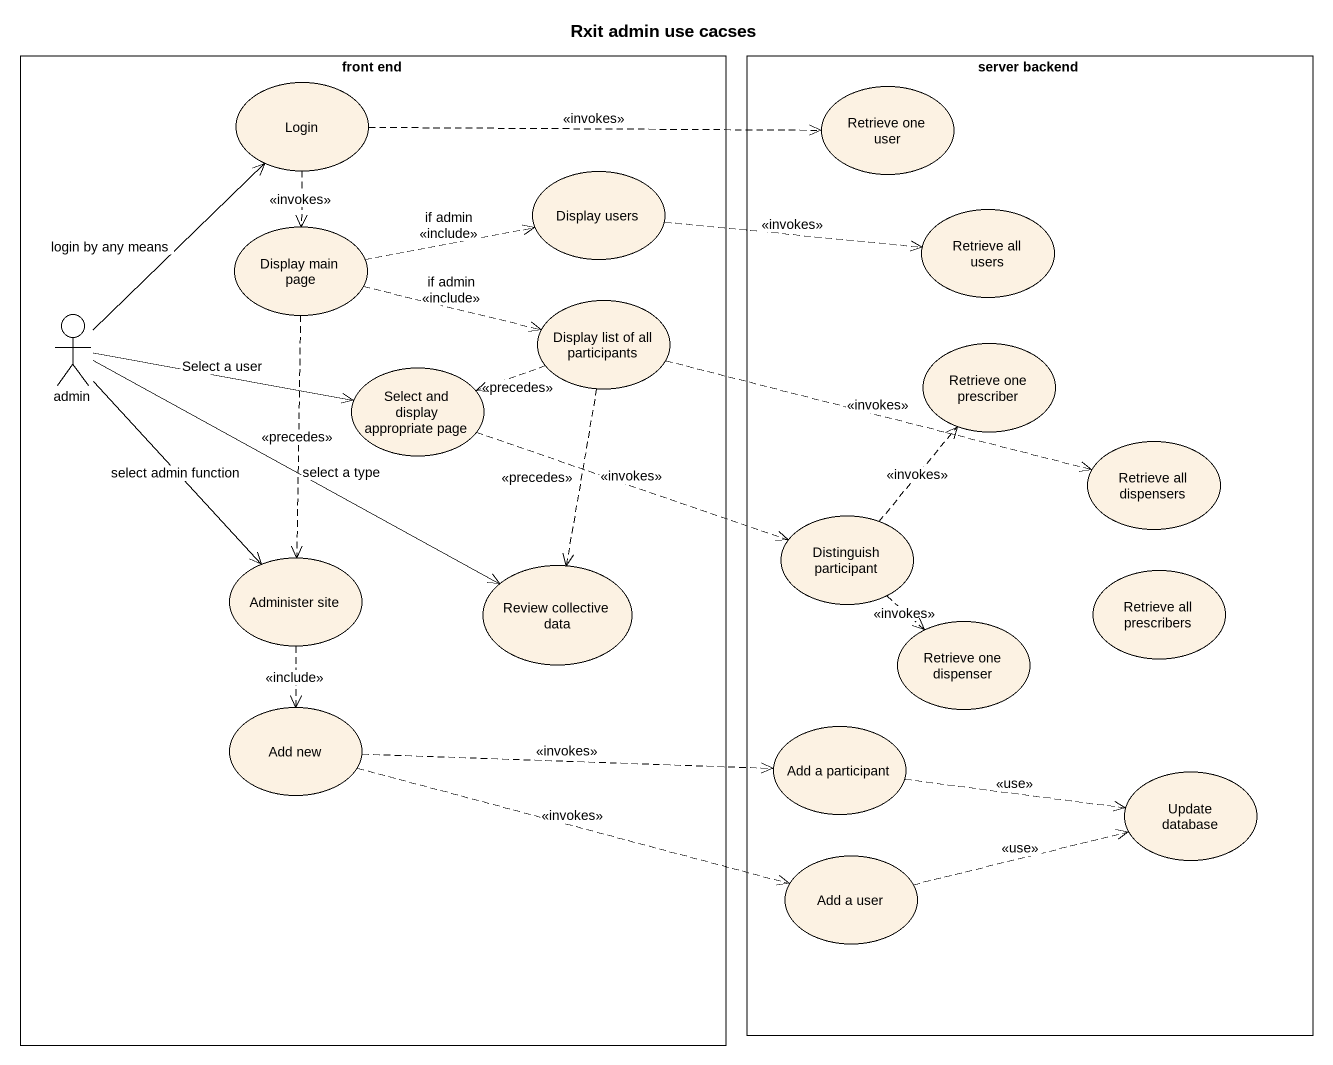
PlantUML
@startuml
title Rxit admin use cacses
rectangle "front end" as front_end {
  usecase Login
  usecase "Display users" as Display_users
  usecase "Display main page" as Display_main_page
  usecase "Display list of all participants" as Display_list_of_all
  actor admin
  usecase "Select and display appropriate page" as Select_and_display
  usecase "Administer site" as Administer_site
  usecase "Review collective data" as Review_collective_data
  usecase "Add new" as Add_new
}
rectangle "server backend" as server_backend {
  usecase "Retrieve one user" as Retrieve_one_user
  usecase "Retrieve all users" as Retrieve_all_users
  usecase "Retrieve one prescriber" as Retrieve_one_prescriber
  usecase "Retrieve all dispensers" as Retrieve_all_dispensers
  usecase "Distinguish participant" as Distinguish_participant
  usecase "Retrieve all prescribers" as Retrieve_all_prescribers
  usecase "Retrieve one dispenser" as Retrieve_one_dispenser
  usecase "Add a participant" as Add_a_participant
  usecase "Update database" as Update_database
  usecase "Add a user" as Add_a_user
}
Login .right.> Retrieve_one_user : <<invokes>>
Login ..> Display_main_page : <<invokes>>
Display_users .right.> Retrieve_all_users : <<invokes>>
Display_main_page .right.> Display_users : if admin\n<<include>>
Display_main_page .right.> Display_list_of_all : if admin\n<<include>>
Display_main_page ..> Administer_site : <<precedes>>
Display_list_of_all .left.> Select_and_display : <<precedes>>
Display_list_of_all .right.> Retrieve_all_dispensers : <<invokes>>
Display_list_of_all ..> Review_collective_data : <<precedes>>
admin -up-> Login : login by any means
admin -right-> Select_and_display : Select a user
admin --> Administer_site : select admin function
admin -right-> Review_collective_data : select a type
Select_and_display .right.> Distinguish_participant : <<invokes>>
Distinguish_participant .up.> Retrieve_one_prescriber : <<invokes>>
Distinguish_participant ..> Retrieve_one_dispenser : <<invokes>>
Administer_site ..> Add_new : <<include>>
Add_new .right.> Add_a_participant : <<invokes>>
Add_new .right.> Add_a_user : <<invokes>>
Add_a_participant .right.> Update_database : <<use>>
Add_a_user .right.> Update_database : <<use>>
@enduml
